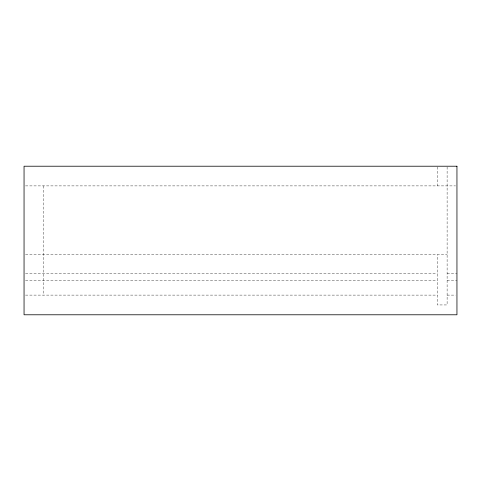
<?xml version="1.0" encoding="UTF-8"?>
<svg xmlns="http://www.w3.org/2000/svg" width="481" height="481" viewBox="0 0 481 481"><rect width="100%" height="100%" fill="white"/><g stroke="black" fill="none" stroke-linecap="round" stroke-linejoin="round"><path stroke-width="0.36" stroke-dasharray="2.4 1.8" d="M25.505 185.894L455.543 185.894M25.505 254.768L447.114 254.768M25.505 273.461L437.271 273.461M447.114 273.461L456.95 273.461M25.505 280.345L437.271 280.345M447.114 280.345L456.95 280.345M25.505 295.106L437.271 295.106M447.114 295.106L455.543 295.106M447.114 166.949L447.114 304.942L437.271 304.942L437.271 254.768M437.271 166.949L437.271 185.894M43.729 185.894L43.729 295.106"/><path stroke-width="0.72" d="M456.95 166.216L24.05 166.216L24.05 314.784L456.95 314.784L456.95 166.216"/></g></svg>
